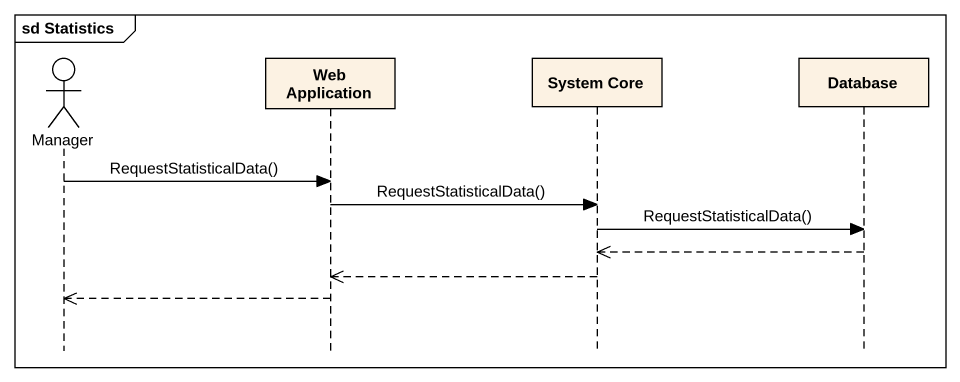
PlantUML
@startuml
mainframe sd Statistics
hide footbox
actor Manager
participant "Web Application" as Web_Application
participant "System Core" as System_Core
participant "Database" as Database_

Manager -> Web_Application : RequestStatisticalData()
Web_Application -> System_Core : RequestStatisticalData()
System_Core -> Database_ : RequestStatisticalData()
Database_ -->> System_Core
System_Core -->> Web_Application
Web_Application -->> Manager
@enduml
